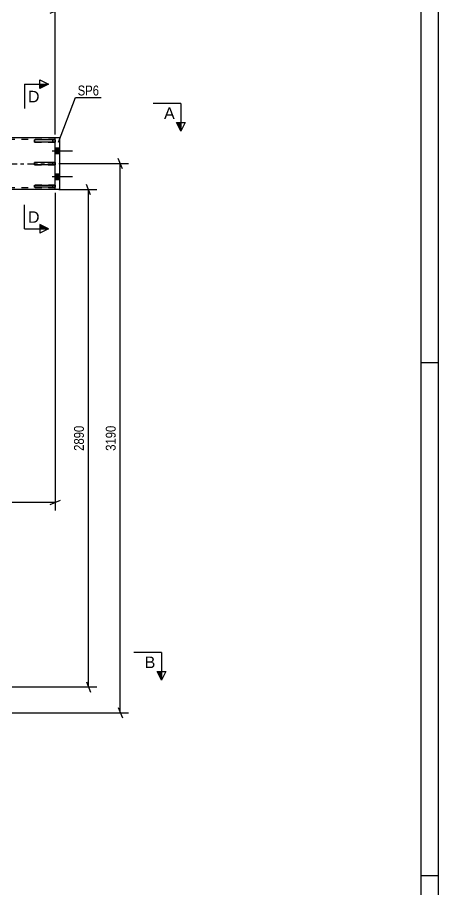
# Model space of a CAD drawing. Header units: millimetres. Extents: x -188 to 1001, y -654 to 187.
# Drawn here: x 879 to 1001.2, y -210.8 to 42.5 of the extents above; entities that cross this region are included whole.
import ezdxf

# ---------------------------------------------------------------- set-up
doc = ezdxf.new("R2010")
doc.units = ezdxf.units.MM
doc.linetypes.add('DXK_LINE_DOT2', pattern=[3.9198, 1.9599, -1.9599])
doc.linetypes.add('DXK_LINE_DOT3', pattern=[5.9187, 2.979, -0.9799, 0.9799, -0.9799])
doc.styles.add('Arial', font='ARIAL.TTF', dxfattribs={"height": 0.2})
doc.styles.add('Arial Narrow', font='ARIALN.TTF', dxfattribs={"height": 0.2})

# ---------------------------------------------------------------- blocks, each defined once
blk = doc.blocks.new('Unknown-761542699-1162')
at = {"color": 5, "linetype": 'Continuous'}
for p, q in [((1001.2, -653.81), (1001.2, 187.19)), ((996.2, -648.81), (996.2, 182.19)), ((1001.2, -57.81), (996.2, -57.81)), ((1001.2, -206.81), (996.2, -206.81))]:
    blk.add_line(p, q, dxfattribs=at)
blk = doc.blocks.new('Part-761542699-1601 - 1399')
at = {"color": 2, "linetype": 'Continuous'}
for p, q in [((884, -6.26), (890, -6.26)), ((884, -6.86), (884, -6.26)), ((890, -6.86), (884, -6.86)), ((890, -6.26), (890, -6.86))]:
    blk.add_line(p, q, dxfattribs=at)
at = {"color": 7, "linetype": 'DXK_LINE_DOT2'}
blk.add_line((889.25, -6.86), (889.25, -6.26), dxfattribs=at)
blk = doc.blocks.new('Bolt-761542699-1491 - 1399')
at = {"linetype": 'Continuous'}
for points in [[(890, 4.58), (890, 2.92), (891.25, 2.92), (891.25, 4.58)], [(890, 4.58), (890, 2.92), (891.25, 2.92), (891.25, 4.58)], [(890, -2.92), (890, -4.58), (891.25, -4.58), (891.25, -2.92)], [(890, -2.92), (890, -4.58), (891.25, -4.58), (891.25, -2.92)]]:
    blk.add_hatch(color=1, dxfattribs=at).paths.add_polyline_path(points)
at = {"color": 1, "linetype": 'Continuous'}
for p, q in [((889.05, 3.75), (895, 3.75)), ((889.05, 3.75), (895, 3.75)), ((890, 4.58), (891.25, 4.58)), ((890, 4.58), (891.25, 4.58)), ((890, 2.92), (891.25, 2.92)), ((890, 2.92), (891.25, 2.92)), ((889.05, -3.75), (895, -3.75)), ((889.05, -3.75), (895, -3.75)), ((890, -2.92), (891.25, -2.92)), ((890, -2.92), (891.25, -2.92)), ((890, -4.58), (891.25, -4.58)), ((890, -4.58), (891.25, -4.58))]:
    blk.add_line(p, q, dxfattribs=at)
blk = doc.blocks.new('Part-761542699-1597 - 1399')
at = {"color": 2, "linetype": 'Continuous'}
for p, q in [((890, 7.5), (0, 7.5)), ((890, -7.5), (851.88, -7.5))]:
    blk.add_line(p, q, dxfattribs=at)
at = {"color": 7, "linetype": 'DXK_LINE_DOT2'}
for p, q in [((890, 7), (0, 7)), ((890, -7.5), (890, 7.5)), ((890, -7), (0, -7)), ((890, -7.5), (380.6, -7.5))]:
    blk.add_line(p, q, dxfattribs=at)
at = {"color": 7, "linetype": 'DXK_LINE_DOT3'}
blk.add_line((0, 0), (890, 0), dxfattribs=at)
blk = doc.blocks.new('Part-761542699-1603 - 1399')
at = {"color": 2, "linetype": 'Continuous'}
for p, q in [((890, 0.32), (884, 0.32)), ((884, -0.28), (884, 0.32)), ((890, 0.32), (890, -0.28)), ((890, -0.28), (884, -0.28))]:
    blk.add_line(p, q, dxfattribs=at)
at = {"color": 7, "linetype": 'DXK_LINE_DOT2'}
blk.add_line((889.25, -0.28), (889.25, 0.32), dxfattribs=at)
blk = doc.blocks.new('Part-761542699-1600 - 1399')
at = {"color": 7, "linetype": 'DXK_LINE_DOT2'}
for p, q in [((890, 0.32), (884, 0.32)), ((884, 0.32), (884, -0.28)), ((889.25, -0.28), (889.25, 0.32)), ((890, -0.28), (890, 0.32)), ((884, -0.28), (890, -0.28))]:
    blk.add_line(p, q, dxfattribs=at)
blk = doc.blocks.new('Part-761542699-1598 - 1399')
at = {"color": 7, "linetype": 'DXK_LINE_DOT2'}
for p, q in [((890, -6.26), (884, -6.26)), ((884, -6.26), (884, -6.86)), ((884, -6.86), (890, -6.86)), ((889.25, -6.86), (889.25, -6.26)), ((890, -6.86), (890, -6.26))]:
    blk.add_line(p, q, dxfattribs=at)
blk = doc.blocks.new('Part-761542699-1599 - 1399')
at = {"color": 7, "linetype": 'DXK_LINE_DOT2'}
for p, q in [((890, 6.89), (884, 6.89)), ((884, 6.89), (884, 6.29)), ((884, 6.29), (890, 6.29)), ((889.25, 6.89), (889.25, 6.29)), ((890, 6.29), (890, 6.89))]:
    blk.add_line(p, q, dxfattribs=at)
blk = doc.blocks.new('Part-761542699-1602 - 1399')
at = {"color": 2, "linetype": 'Continuous'}
for p, q in [((890, 6.89), (884, 6.89)), ((884, 6.29), (884, 6.89)), ((890, 6.29), (884, 6.29)), ((890, 6.89), (890, 6.29))]:
    blk.add_line(p, q, dxfattribs=at)
at = {"color": 7, "linetype": 'DXK_LINE_DOT2'}
blk.add_line((889.25, 6.29), (889.25, 6.89), dxfattribs=at)
blk = doc.blocks.new('Part-761542699-1816 - 1399')
at = {"color": 2, "linetype": 'Continuous'}
for p, q in [((890, -7.5), (890, 7.5)), ((891.25, 7.5), (890, 7.5)), ((891.25, 7.5), (891.25, -7.5)), ((891.25, -7.5), (890, -7.5))]:
    blk.add_line(p, q, dxfattribs=at)
blk = doc.blocks.new('StraightDimension-761542699-2564 - 1399')
at = {"color": 7, "linetype": 'Continuous'}
for p, q in [((890, -8.5), (890, -100.76)), ((817.5, -151), (817.5, -95.51)), ((819, -97.76), (816, -98.96)), ((817.5, -98.36), (890, -98.36)), ((888.5, -98.96), (891.5, -97.76))]:
    blk.add_line(p, q, dxfattribs=at)
at = {"color": 0}
blk.add_wipeout([(858.01, -97.61), (858.01, -93.41), (849.49, -93.41), (849.49, -97.61)], dxfattribs=at)
at = {"color": 3, "style": 'Arial Narrow'}
blk.add_text('1450', height=2.863, dxfattribs=at).set_placement((850.09, -97.01))
blk = doc.blocks.new('StraightDimension-761542699-23618 - 1399')
at = {"color": 7, "linetype": 'Continuous'}
for p, q in [((891, 0.02), (911.26, 0.02)), ((909.46, -1.48), (908.26, 1.52)), ((908.86, -159.5), (908.86, 0.02)), ((818.5, -159.5), (911.26, -159.5)), ((908.26, -158), (909.46, -161))]:
    blk.add_line(p, q, dxfattribs=at)
at = {"color": 0}
blk.add_wipeout([(908.11, -75.48), (903.91, -75.48), (903.91, -84), (908.11, -84)], dxfattribs=at)
at = {"color": 3, "style": 'Arial Narrow'}
blk.add_text('3190', height=2.863, rotation=90.0002, dxfattribs=at).set_placement((907.51, -83.4))
blk = doc.blocks.new('StraightDimension-761542699-23626 - 1399')
at = {"color": 7, "linetype": 'Continuous'}
for p, q in [((891, -7.5), (902.04, -7.5)), ((900.24, -9), (899.04, -6)), ((899.64, -152), (899.64, -7.5)), ((899.04, -150.5), (900.24, -153.5)), ((818.5, -152), (902.04, -152))]:
    blk.add_line(p, q, dxfattribs=at)
at = {"color": 0}
blk.add_wipeout([(898.89, -75.49), (894.69, -75.49), (894.69, -84.01), (898.89, -84.01)], dxfattribs=at)
at = {"color": 3, "style": 'Arial Narrow'}
blk.add_text('2890', height=2.863, rotation=90.0002, dxfattribs=at).set_placement((898.29, -83.41))
blk = doc.blocks.new('StraightDimension-761542699-26203 - 1399')
at = {"color": 7, "linetype": 'Continuous'}
for p, q in [((832.17, -6.5), (832.17, 54.8)), ((890, 8.5), (890, 54.8)), ((833.67, 44.96), (830.67, 43.76)), ((832.17, 44.36), (890, 44.36)), ((888.5, 43.76), (891.5, 44.96))]:
    blk.add_line(p, q, dxfattribs=at)
at = {"color": 0, "linetype": 'Continuous'}
blk.add_wipeout([(889.4, 55.4), (885.2, 55.4), (885.2, 45.06), (889.4, 45.06)], dxfattribs=at)
at = {"color": 0}
blk.add_wipeout([(865.34, 45.11), (865.34, 49.31), (856.83, 49.31), (856.83, 45.11)], dxfattribs=at)
at = {"color": 3, "linetype": 'Continuous', "style": 'Arial Narrow'}
blk.add_text('17800', height=2.863, rotation=90.0002, dxfattribs=at).set_placement((888.8, 45.66))
at = {"color": 3, "style": 'Arial Narrow'}
blk.add_text('1157', height=2.863, dxfattribs=at).set_placement((857.43, 45.71))
blk = doc.blocks.new('SectionMark-761542699-3436 - 1399')
at = {"color": 6, "linetype": 'Continuous'}
for p in [(926.41, 17.5), (927.66, 12)]:
    blk.add_line(p, (926.41, 9.5), dxfattribs=at)
at = {"color": 0, "linetype": 'Continuous'}
blk.add_wipeout([(924.66, 13), (924.66, 16.5), (921.55, 16.5), (921.55, 13)], dxfattribs=at)
at = {"linetype": 'Continuous'}
blk.add_hatch(color=6, dxfattribs=at).paths.add_polyline_path([(925.16, 12), (926.41, 12), (926.41, 9.5)])
at = {"color": 6, "linetype": 'Continuous'}
for p, q in [((926.41, 17.5), (918.41, 17.5)), ((925.16, 12), (927.66, 12)), ((926.41, 9.5), (925.16, 12))]:
    blk.add_line(p, q, dxfattribs=at)
at = {"color": 3, "linetype": 'Continuous', "style": 'Arial'}
blk.add_text('A', height=3.34, dxfattribs=at).set_placement((921.55, 13))
blk = doc.blocks.new('Mark-761542699-1812 - 1399')
at = {"color": 0}
blk.add_wipeout([(902.69, 19.83), (902.69, 22.83), (896.48, 22.83), (896.48, 19.83)], dxfattribs=at)
blk.add_wipeout([(902.69, 19.83), (902.69, 22.83), (896.48, 22.83), (896.48, 19.83)], dxfattribs=at)
at = {"color": 30, "linetype": 'Continuous'}
for p, q in [((890.92, 6.24), (895.88, 19.23)), ((895.88, 19.23), (903.29, 19.23))]:
    blk.add_line(p, q, dxfattribs=at)
at = {"color": 3, "style": 'Arial Narrow'}
blk.add_text('SP6', height=2.863, dxfattribs=at).set_placement((896.48, 19.83))
blk = doc.blocks.new('SectionMark-761542699-3432 - 1399')
at = {"color": 6, "linetype": 'Continuous'}
for p in [(920.79, -142), (922.04, -147.5)]:
    blk.add_line(p, (920.79, -150), dxfattribs=at)
at = {"color": 0, "linetype": 'Continuous'}
blk.add_wipeout([(919.04, -146.5), (919.04, -143), (915.93, -143), (915.93, -146.5)], dxfattribs=at)
at = {"linetype": 'Continuous'}
blk.add_hatch(color=6, dxfattribs=at).paths.add_polyline_path([(919.54, -147.5), (920.79, -147.5), (920.79, -150)])
at = {"color": 6, "linetype": 'Continuous'}
for p, q in [((920.79, -142), (912.79, -142)), ((919.54, -147.5), (922.04, -147.5)), ((920.79, -150), (919.54, -147.5))]:
    blk.add_line(p, q, dxfattribs=at)
at = {"color": 3, "linetype": 'Continuous', "style": 'Arial'}
blk.add_text('B', height=3.34, dxfattribs=at).set_placement((915.93, -146.5))
blk = doc.blocks.new('SectionMark-761542699-3434 - 1399')
at = {"color": 6, "linetype": 'Continuous'}
for p, q in [((881.05, 23.08), (888.05, 23.08)), ((885.55, 24.33), (888.05, 23.08)), ((881.05, -18.92), (888.05, -18.92)), ((888.05, -18.92), (885.55, -20.17))]:
    blk.add_line(p, q, dxfattribs=at)
at = {"color": 0, "linetype": 'Continuous'}
for points in [[(885.42, 17.83), (885.42, 21.33), (882.05, 21.33), (882.05, 17.83)], [(885.42, -17.17), (885.42, -13.67), (882.05, -13.67), (882.05, -17.17)]]:
    blk.add_wipeout(points, dxfattribs=at)
at = {"linetype": 'Continuous'}
for points in [[(885.55, 21.83), (885.55, 23.08), (888.05, 23.08)], [(885.55, -18.92), (885.55, -17.67), (888.05, -18.92)]]:
    blk.add_hatch(color=6, dxfattribs=at).paths.add_polyline_path(points)
at = {"color": 6, "linetype": 'Continuous'}
for p, q in [((881.05, 23.08), (881.05, 16.08)), ((885.55, 21.83), (885.55, 24.33)), ((888.05, 23.08), (885.55, 21.83)), ((881.05, -18.92), (881.05, -11.92)), ((888.05, -18.92), (885.55, -17.67)), ((885.55, -17.67), (885.55, -20.17))]:
    blk.add_line(p, q, dxfattribs=at)
at = {"color": 3, "linetype": 'Continuous', "style": 'Arial'}
for p in [(882.05, 17.83), (882.05, -17.17)]:
    blk.add_text('D', height=3.34, dxfattribs=at).set_placement(p)

msp = doc.modelspace()

# ---------------------------------------------------------------- block references
for name in ['Unknown-761542699-1162', 'Part-761542699-1597 - 1399', 'Part-761542699-1599 - 1399', 'Part-761542699-1602 - 1399', 'Part-761542699-1816 - 1399', 'Bolt-761542699-1491 - 1399', 'Part-761542699-1603 - 1399', 'Part-761542699-1600 - 1399', 'Part-761542699-1601 - 1399', 'Part-761542699-1598 - 1399']:
    msp.add_blockref(name, (0, 0))

# ---------------------------------------------------------------- next in the draw order: block references
msp.add_blockref('StraightDimension-761542699-2564 - 1399', (0, 0))

# ---------------------------------------------------------------- next in the draw order: block references
msp.add_blockref('StraightDimension-761542699-23618 - 1399', (0, 0))

# ---------------------------------------------------------------- next in the draw order: block references
msp.add_blockref('StraightDimension-761542699-23626 - 1399', (0, 0))

# ---------------------------------------------------------------- next in the draw order: block references
for name in ['StraightDimension-761542699-26203 - 1399', 'SectionMark-761542699-3432 - 1399']:
    msp.add_blockref(name, (0, 0))

# ---------------------------------------------------------------- next in the draw order: block references
msp.add_blockref('SectionMark-761542699-3436 - 1399', (0, 0))

# ---------------------------------------------------------------- next in the draw order: block references
for name in ['SectionMark-761542699-3434 - 1399', 'Mark-761542699-1812 - 1399']:
    msp.add_blockref(name, (0, 0))

doc.saveas('drawing.dxf')
